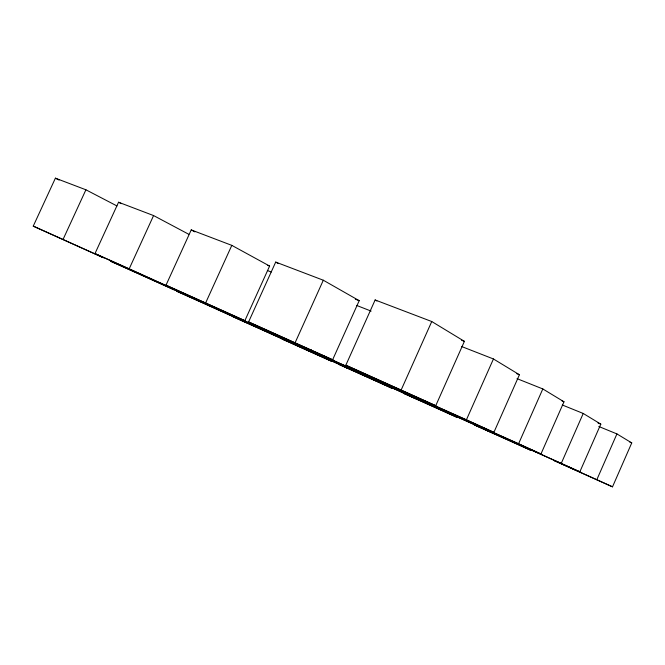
<?xml version="1.0" encoding="UTF-8"?>
<svg xmlns="http://www.w3.org/2000/svg" width="665" height="665" viewBox="0 0 665 665"><rect width="100%" height="100%" fill="white"/><g stroke="black" fill="none" stroke-linecap="round" stroke-linejoin="round"><path stroke-width="1" d="M612.507 486.83L553.496 460.271L612.507 486.83L631.75 442.915L616.921 433.913L598.791 426.489M579.838 471.834L515.275 442.774L579.838 471.834L600.811 424.137L583.23 413.464L562.291 404.985M596.854 479.648L616.921 433.913M542.815 388.942L563.987 401.785L540.953 453.987L518.592 443.73L542.815 388.942L517.013 378.643M561.277 463.322L583.23 413.464M493.438 358.967L519.423 374.744L493.879 432.383L466.423 419.781L493.438 358.967L461.618 346.523M435.741 405.7L464.403 341.344L431.751 321.528L375.135 299.965L345.833 365.21L435.741 405.7L345.833 365.21M401.219 389.856L431.751 321.528M332.625 359.782L359.2 300.68L323.315 280.223L275.701 262.085L248.585 321.943L332.625 359.782L248.585 321.943M332.134 361.511L282.201 339.05L332.134 361.511L332.966 359.657M295.144 342.658L323.315 280.223M310.223 351.569L311.062 349.699M244.853 320.696L269.616 266.05L231.811 245.368L191.229 229.907L165.992 285.194L244.853 320.696L165.992 285.194M205.676 302.849L231.811 245.368M153.582 215.568L118.561 202.235L94.97 253.598L129.193 268.826L153.582 215.568L188.794 234.288M33.25 226.133L103.383 257.704L33.25 226.133L55.403 178.17L85.918 189.791L116.957 205.951M63.067 239.4L85.918 189.791M267.704 265.318L269.616 266.05M355.326 299.184L359.2 300.68M461.518 340.231L464.403 341.344M267.372 270.505L271.212 272.01M356.631 305.435L371.128 311.104M516.572 373.614L519.423 374.744M562.058 401.012L563.987 401.785M597.985 422.982L600.811 424.137M629.855 442.134L631.75 442.915M466.423 419.781L414.362 396.581L493.879 432.383M518.592 443.73L469.681 421.909L540.953 453.987M129.193 268.826L169.226 287.014L94.97 253.598M55.403 178.17L59.06 180.057M118.561 202.235L121.296 203.665M191.229 229.907L194.887 231.877M275.701 262.085L278.411 263.598M375.135 299.965L376.897 300.996M140.34 274.47L110.614 261.22L174.33 289.898L140.34 274.47M205.685 303.589L171.969 288.568L239.043 318.751L205.685 303.589M280.289 336.839L241.711 319.649L312.508 351.511L280.289 336.839M366.265 375.151L321.702 355.293L396.623 389.017L366.265 375.151M205.693 304.129L176.383 291.054L234.737 317.313L205.693 304.129M269.674 332.675L236.74 317.986L297.895 345.501L269.674 332.675M341.918 364.902L304.661 348.285L368.875 377.18L341.918 364.902M424.154 401.594L381.66 382.633L449.232 413.048L424.154 401.594M261.702 329.549L232.974 316.723L286.798 340.937L261.702 329.549M323.98 357.363L291.993 343.074L348.169 368.352L323.98 357.363M393.672 388.476L357.82 372.466L416.564 398.9L393.672 388.476M472.175 423.53L431.718 405.467L493.247 433.156L472.175 423.53M370.663 378.576L339.674 364.728L391.627 388.102L370.663 378.576M437.753 408.559L403.306 393.165L457.429 417.52L437.753 408.559M512.665 442.026L474.153 424.819L530.62 450.23L512.665 442.026"/></g></svg>
